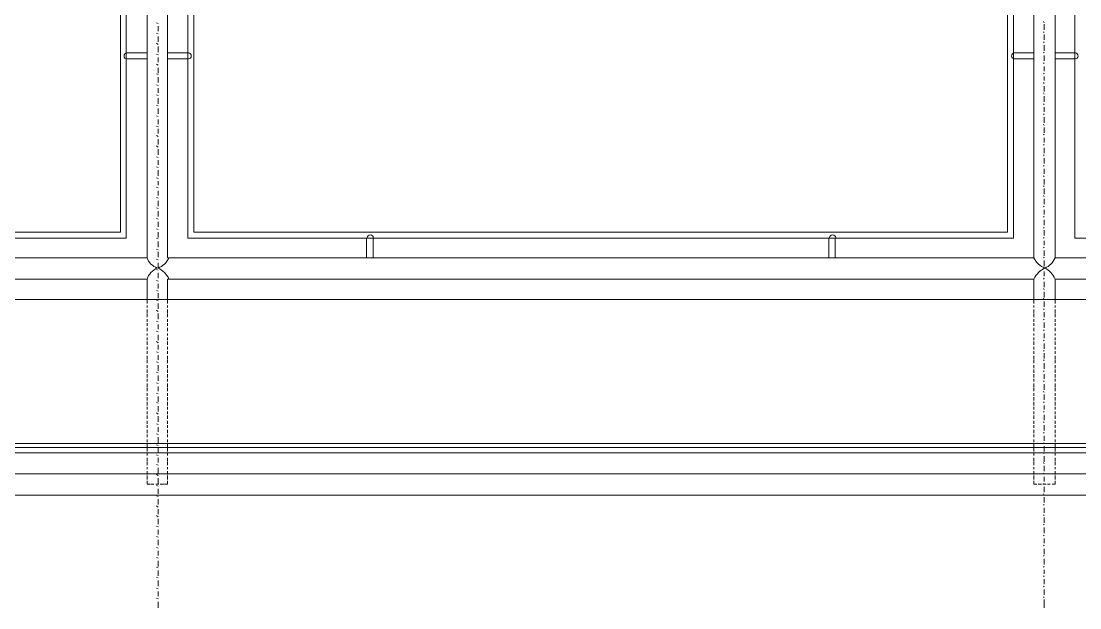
# Model space of a CAD drawing. Header units: millimetres. Extents: x 2928 to 3112, y 1220 to 1280.
# Drawn here: x 3075.62 to 3078.199, y 1248.077 to 1249.505 of the extents above; entities that cross this region are included whole.
import ezdxf

# ---------------------------------------------------------------- set-up
doc = ezdxf.new("R2010")
doc.units = ezdxf.units.MM

msp = doc.modelspace()

# ---------------------------------------------------------------- linework, layer by layer
at = {"color": 7, "linetype": 'Continuous', "lineweight": 5, "true_color": 0x000007}
for points in [[(3075.92698, 1248.92871), (3075.92698, 1250.87711), (3075.92698, 1250.87711)], [(3075.9766, 1248.92871), (3075.9766, 1250.87711), (3075.9766, 1250.87711)], [(3078.08709, 1248.92871), (3078.08709, 1250.87711), (3078.08709, 1250.87711)], [(3078.13836, 1248.92871), (3078.13836, 1250.87711), (3078.13836, 1250.87711)], [(3075.87571, 1249.42821), (3075.92698, 1249.42821), (3075.92698, 1249.41333)], [(3076.02622, 1249.42821), (3075.9766, 1249.42821), (3075.9766, 1249.41333)], [(3078.03747, 1249.42821), (3078.08709, 1249.42821), (3078.08709, 1249.41333)], [(3078.18633, 1249.42821), (3078.13836, 1249.42821), (3078.13836, 1249.41333)], [(3075.92698, 1249.41333), (3075.87571, 1249.41333), (3075.87571, 1249.41333)], [(3075.9766, 1249.41333), (3076.02622, 1249.41333), (3076.02622, 1249.41333)], [(3078.08709, 1249.41333), (3078.03747, 1249.41333), (3078.03747, 1249.41333)], [(3078.13836, 1249.41333), (3078.18633, 1249.41333), (3078.18633, 1249.41333)], [(3076.46122, 1248.92871), (3076.46122, 1248.97667), (3076.46122, 1248.97667)], [(3076.47776, 1248.97667), (3076.47776, 1248.92871), (3076.46122, 1248.92871)], [(3077.58758, 1248.97667), (3077.58758, 1248.92871), (3077.60247, 1248.92871)], [(3077.60247, 1248.92871), (3077.60247, 1248.97667), (3077.60247, 1248.97667)], [(3073.82476, 1248.92871), (3075.92698, 1248.92871), (3075.92698, 1248.92871)], [(3078.08709, 1248.92871), (3075.9766, 1248.92871), (3075.9766, 1248.92871)], [(3078.13836, 1248.92871), (3080.44568, 1248.92871), (3080.44568, 1248.92871)], [(3073.82476, 1248.87743), (3075.92698, 1248.87743), (3075.92698, 1248.87743)], [(3075.92698, 1248.82782), (3075.92698, 1248.87743), (3075.92698, 1248.87743)], [(3075.9766, 1248.82782), (3075.9766, 1248.87743), (3075.9766, 1248.87743)], [(3078.08709, 1248.82782), (3078.08709, 1248.87743), (3075.9766, 1248.87743)], [(3078.08709, 1248.82782), (3078.08709, 1248.87743), (3078.08709, 1248.87743)], [(3078.08709, 1248.82782), (3078.08709, 1248.87743), (3078.08709, 1248.87743)], [(3078.13836, 1248.82782), (3078.13836, 1248.87743), (3078.13836, 1248.87743)], [(3078.13836, 1248.82782), (3078.13836, 1248.87743), (3078.13836, 1248.87743)], [(3078.13836, 1248.87743), (3080.44568, 1248.87743), (3080.44568, 1248.87743)]]:
    msp.add_lwpolyline(points, dxfattribs=at)
for points in [[(3075.87571, 1250.82914), (3073.87603, 1250.82914), (3073.87603, 1248.97667), (3075.87571, 1248.97667)], [(3073.89092, 1248.99156), (3075.86247, 1248.99156), (3075.86247, 1250.8126), (3073.89092, 1250.8126)], [(3076.02622, 1250.82914), (3078.03747, 1250.82914), (3078.03747, 1248.97667), (3076.02622, 1248.97667)], [(3078.02258, 1248.99156), (3076.04111, 1248.99156), (3076.04111, 1250.8126), (3078.02258, 1250.8126)], [(3080.3944, 1250.82914), (3078.18633, 1250.82914), (3078.18633, 1248.97667), (3080.3944, 1248.97667)]]:
    msp.add_lwpolyline(points, close=True, dxfattribs=at)
at = {"color": 252, "linetype": 'Continuous', "lineweight": 13, "true_color": 0x989898}
for points in [[(3075.95344, 1249.49933), (3075.95014, 1249.50099), (3075.95014, 1249.50099)], [(3078.1119, 1249.50099), (3078.11024, 1249.5043), (3078.11024, 1249.5043)], [(3078.1119, 1249.50099), (3078.11024, 1249.5043), (3078.11024, 1249.5043)], [(3078.1119, 1249.48445), (3078.1119, 1249.49768), (3078.1119, 1249.49768)], [(3078.1119, 1249.48445), (3078.1119, 1249.49768), (3078.1119, 1249.49768)], [(3075.95344, 1249.47452), (3075.95014, 1249.47618), (3075.95014, 1249.47618)], [(3075.95344, 1249.48114), (3075.95344, 1249.49272), (3075.95344, 1249.49272)], [(3078.1119, 1249.47783), (3078.11024, 1249.47949), (3078.11024, 1249.47949)], [(3078.1119, 1249.47783), (3078.11024, 1249.47949), (3078.11024, 1249.47949)], [(3078.1119, 1249.45964), (3078.1119, 1249.47287), (3078.1119, 1249.47287)], [(3078.1119, 1249.45964), (3078.1119, 1249.47287), (3078.1119, 1249.47287)], [(3075.95344, 1249.44806), (3075.95014, 1249.45137), (3075.95014, 1249.45137)], [(3075.95344, 1249.45468), (3075.95344, 1249.46791), (3075.95344, 1249.46791)], [(3078.1119, 1249.45302), (3078.11024, 1249.45468), (3078.11024, 1249.45468)], [(3078.1119, 1249.45302), (3078.11024, 1249.45468), (3078.11024, 1249.45468)], [(3078.1119, 1249.43317), (3078.1119, 1249.44641), (3078.1119, 1249.44641)], [(3078.1119, 1249.43317), (3078.1119, 1249.44641), (3078.1119, 1249.44641)], [(3075.95344, 1249.42325), (3075.95014, 1249.4249), (3075.95014, 1249.4249)], [(3075.95344, 1249.42987), (3075.95344, 1249.4431), (3075.95344, 1249.4431)], [(3078.1119, 1249.42821), (3078.11024, 1249.42987), (3078.11024, 1249.42987)], [(3078.1119, 1249.42821), (3078.11024, 1249.42987), (3078.11024, 1249.42987)], [(3078.1119, 1249.40837), (3078.1119, 1249.4216), (3078.1119, 1249.4216)], [(3078.1119, 1249.40837), (3078.1119, 1249.4216), (3078.1119, 1249.4216)], [(3075.95344, 1249.39844), (3075.95014, 1249.4001), (3075.95014, 1249.4001)], [(3075.95344, 1249.40506), (3075.95344, 1249.41664), (3075.95344, 1249.41664)], [(3078.1119, 1249.40175), (3078.11024, 1249.4034), (3078.11024, 1249.4034)], [(3078.1119, 1249.40175), (3078.11024, 1249.4034), (3078.11024, 1249.4034)], [(3078.1119, 1249.38356), (3078.1119, 1249.39513), (3078.1119, 1249.39513)], [(3078.1119, 1249.38356), (3078.1119, 1249.39513), (3078.1119, 1249.39513)], [(3075.95344, 1249.37529), (3075.95014, 1249.37694), (3075.95014, 1249.37694)], [(3075.95344, 1249.37859), (3075.95344, 1249.39183), (3075.95344, 1249.39183)], [(3075.95344, 1249.35544), (3075.95344, 1249.36867), (3075.95344, 1249.36867)], [(3078.1119, 1249.37694), (3078.11024, 1249.37859), (3078.11024, 1249.37859)], [(3078.1119, 1249.37694), (3078.11024, 1249.37859), (3078.11024, 1249.37859)], [(3078.1119, 1249.3604), (3078.1119, 1249.37032), (3078.1119, 1249.37032)], [(3078.1119, 1249.3604), (3078.1119, 1249.37032), (3078.1119, 1249.37032)], [(3075.95344, 1249.34882), (3075.95014, 1249.35048), (3075.95014, 1249.35048)], [(3075.95344, 1249.33063), (3075.95344, 1249.34221), (3075.95344, 1249.34221)], [(3078.1119, 1249.35378), (3078.11024, 1249.35544), (3078.11024, 1249.35544)], [(3078.1119, 1249.35378), (3078.11024, 1249.35544), (3078.11024, 1249.35544)], [(3078.1119, 1249.33394), (3078.1119, 1249.34717), (3078.1119, 1249.34717)], [(3078.1119, 1249.33394), (3078.1119, 1249.34717), (3078.1119, 1249.34717)], [(3075.95344, 1249.32401), (3075.95014, 1249.32567), (3075.95014, 1249.32567)], [(3075.95344, 1249.30416), (3075.95344, 1249.3174), (3075.95344, 1249.3174)], [(3078.1119, 1249.32732), (3078.11024, 1249.33063), (3078.11024, 1249.33063)], [(3078.1119, 1249.32732), (3078.11024, 1249.33063), (3078.11024, 1249.33063)], [(3078.1119, 1249.30913), (3078.1119, 1249.32236), (3078.1119, 1249.32236)], [(3078.1119, 1249.30913), (3078.1119, 1249.32236), (3078.1119, 1249.32236)], [(3075.95344, 1249.2992), (3075.95014, 1249.30086), (3075.95014, 1249.30086)], [(3075.95344, 1249.27935), (3075.95344, 1249.29259), (3075.95344, 1249.29259)], [(3078.1119, 1249.30251), (3078.11024, 1249.30416), (3078.11024, 1249.30416)], [(3078.1119, 1249.30251), (3078.11024, 1249.30416), (3078.11024, 1249.30416)], [(3078.1119, 1249.28432), (3078.1119, 1249.29589), (3078.1119, 1249.29589)], [(3078.1119, 1249.28432), (3078.1119, 1249.29589), (3078.1119, 1249.29589)], [(3075.95344, 1249.27274), (3075.95014, 1249.27439), (3075.95014, 1249.27439)], [(3075.95344, 1249.25454), (3075.95344, 1249.26612), (3075.95344, 1249.26612)], [(3078.1119, 1249.2777), (3078.11024, 1249.27935), (3078.11024, 1249.27935)], [(3078.1119, 1249.2777), (3078.11024, 1249.27935), (3078.11024, 1249.27935)], [(3078.1119, 1249.25785), (3078.1119, 1249.27108), (3078.1119, 1249.27108)], [(3078.1119, 1249.25785), (3078.1119, 1249.27108), (3078.1119, 1249.27108)], [(3075.95344, 1249.24793), (3075.95014, 1249.24958), (3075.95014, 1249.24958)], [(3075.95344, 1249.23139), (3075.95344, 1249.24297), (3075.95344, 1249.24297)], [(3078.1119, 1249.25124), (3078.11024, 1249.25454), (3078.11024, 1249.25454)], [(3078.1119, 1249.25124), (3078.11024, 1249.25454), (3078.11024, 1249.25454)], [(3078.1119, 1249.23304), (3078.1119, 1249.24627), (3078.1119, 1249.24627)], [(3078.1119, 1249.23304), (3078.1119, 1249.24627), (3078.1119, 1249.24627)], [(3075.95344, 1249.22477), (3075.95014, 1249.22643), (3075.95014, 1249.22643)], [(3075.95344, 1249.20492), (3075.95344, 1249.21816), (3075.95344, 1249.21816)], [(3078.1119, 1249.22808), (3078.11024, 1249.22973), (3078.11024, 1249.22973)], [(3078.1119, 1249.22808), (3078.11024, 1249.22973), (3078.11024, 1249.22973)], [(3078.1119, 1249.20989), (3078.1119, 1249.22146), (3078.1119, 1249.22146)], [(3078.1119, 1249.20989), (3078.1119, 1249.22146), (3078.1119, 1249.22146)], [(3075.95344, 1249.19831), (3075.95014, 1249.20162), (3075.95014, 1249.20162)], [(3075.95344, 1249.18011), (3075.95344, 1249.19335), (3075.95344, 1249.19335)], [(3078.1119, 1249.20327), (3078.11024, 1249.20492), (3078.11024, 1249.20492)], [(3078.1119, 1249.20327), (3078.11024, 1249.20492), (3078.11024, 1249.20492)], [(3078.1119, 1249.18342), (3078.1119, 1249.19665), (3078.1119, 1249.19665)], [(3078.1119, 1249.18342), (3078.1119, 1249.19665), (3078.1119, 1249.19665)], [(3075.95344, 1249.1735), (3075.95014, 1249.17515), (3075.95014, 1249.17515)], [(3075.95344, 1249.1553), (3075.95344, 1249.16688), (3075.95344, 1249.16688)], [(3078.1119, 1249.17846), (3078.11024, 1249.18011), (3078.11024, 1249.18011)], [(3078.1119, 1249.17846), (3078.11024, 1249.18011), (3078.11024, 1249.18011)], [(3078.1119, 1249.15861), (3078.1119, 1249.17184), (3078.1119, 1249.17184)], [(3078.1119, 1249.15861), (3078.1119, 1249.17184), (3078.1119, 1249.17184)], [(3075.95344, 1249.14869), (3075.95014, 1249.15034), (3075.95014, 1249.15034)], [(3075.95344, 1249.12884), (3075.95344, 1249.14207), (3075.95344, 1249.14207)], [(3078.1119, 1249.152), (3078.11024, 1249.15365), (3078.11024, 1249.15365)], [(3078.1119, 1249.152), (3078.11024, 1249.15365), (3078.11024, 1249.15365)], [(3078.1119, 1249.1338), (3078.1119, 1249.14538), (3078.1119, 1249.14538)], [(3078.1119, 1249.1338), (3078.1119, 1249.14538), (3078.1119, 1249.14538)], [(3075.95344, 1249.12223), (3075.95014, 1249.12388), (3075.95014, 1249.12388)], [(3075.95344, 1249.10569), (3075.95344, 1249.11561), (3075.95344, 1249.11561)], [(3078.1119, 1249.12719), (3078.11024, 1249.12884), (3078.11024, 1249.12884)], [(3078.1119, 1249.12719), (3078.11024, 1249.12884), (3078.11024, 1249.12884)], [(3078.1119, 1249.10734), (3078.1119, 1249.12057), (3078.1119, 1249.12057)], [(3078.1119, 1249.10734), (3078.1119, 1249.12057), (3078.1119, 1249.12057)], [(3075.95344, 1249.09907), (3075.95014, 1249.10072), (3075.95014, 1249.10072)], [(3075.95344, 1249.08088), (3075.95344, 1249.09245), (3075.95344, 1249.09245)], [(3078.1119, 1249.10238), (3078.11024, 1249.10403), (3078.11024, 1249.10403)], [(3078.1119, 1249.10238), (3078.11024, 1249.10403), (3078.11024, 1249.10403)], [(3078.1119, 1249.08418), (3078.1119, 1249.09742), (3078.1119, 1249.09742)], [(3078.1119, 1249.08418), (3078.1119, 1249.09742), (3078.1119, 1249.09742)], [(3075.95344, 1249.07426), (3075.95014, 1249.07591), (3075.95014, 1249.07591)], [(3075.95344, 1249.05441), (3075.95344, 1249.06764), (3075.95344, 1249.06764)], [(3078.1119, 1249.07757), (3078.11024, 1249.08088), (3078.11024, 1249.08088)], [(3078.1119, 1249.07757), (3078.11024, 1249.08088), (3078.11024, 1249.08088)], [(3078.1119, 1249.05937), (3078.1119, 1249.07261), (3078.1119, 1249.07261)], [(3078.1119, 1249.05937), (3078.1119, 1249.07261), (3078.1119, 1249.07261)], [(3075.95344, 1249.04945), (3075.95014, 1249.0511), (3075.95014, 1249.0511)], [(3075.95344, 1249.0296), (3075.95344, 1249.04283), (3075.95344, 1249.04283)], [(3078.1119, 1249.05276), (3078.11024, 1249.05441), (3078.11024, 1249.05441)], [(3078.1119, 1249.05276), (3078.11024, 1249.05441), (3078.11024, 1249.05441)], [(3078.1119, 1249.03456), (3078.1119, 1249.04614), (3078.1119, 1249.04614)], [(3078.1119, 1249.03456), (3078.1119, 1249.04614), (3078.1119, 1249.04614)], [(3075.95344, 1249.02299), (3075.95014, 1249.02464), (3075.95014, 1249.02464)], [(3075.95344, 1249.00479), (3075.95344, 1249.01637), (3075.95344, 1249.01637)], [(3078.1119, 1249.02795), (3078.11024, 1249.0296), (3078.11024, 1249.0296)], [(3078.1119, 1249.02795), (3078.11024, 1249.0296), (3078.11024, 1249.0296)], [(3078.1119, 1249.0081), (3078.1119, 1249.02133), (3078.1119, 1249.02133)], [(3078.1119, 1249.0081), (3078.1119, 1249.02133), (3078.1119, 1249.02133)], [(3075.95344, 1248.99818), (3075.95014, 1248.99983), (3075.95014, 1248.99983)], [(3075.95344, 1248.97833), (3075.95344, 1248.99156), (3075.95344, 1248.99156)], [(3078.1119, 1249.00148), (3078.11024, 1249.00314), (3078.11024, 1249.00314)], [(3078.1119, 1249.00148), (3078.11024, 1249.00314), (3078.11024, 1249.00314)], [(3078.1119, 1248.98329), (3078.1119, 1248.99652), (3078.1119, 1248.99652)], [(3078.1119, 1248.98329), (3078.1119, 1248.99652), (3078.1119, 1248.99652)], [(3075.95344, 1248.97502), (3075.95014, 1248.97667), (3075.95014, 1248.97667)], [(3075.95344, 1248.95517), (3075.95344, 1248.9684), (3075.95344, 1248.9684)], [(3078.1119, 1248.97667), (3078.11024, 1248.97833), (3078.11024, 1248.97833)], [(3078.1119, 1248.97667), (3078.11024, 1248.97833), (3078.11024, 1248.97833)], [(3078.1119, 1248.95352), (3078.11024, 1248.95517), (3078.11024, 1248.95517)], [(3078.1119, 1248.95352), (3078.11024, 1248.95517), (3078.11024, 1248.95517)], [(3078.1119, 1248.96013), (3078.1119, 1248.97006), (3078.1119, 1248.97006)], [(3078.1119, 1248.96013), (3078.1119, 1248.97006), (3078.1119, 1248.97006)], [(3075.95344, 1248.94856), (3075.95014, 1248.95021), (3075.95014, 1248.95021)], [(3075.95344, 1248.93036), (3075.95344, 1248.94359), (3075.95344, 1248.94359)], [(3078.1119, 1248.92871), (3078.11024, 1248.93036), (3078.11024, 1248.93036)], [(3078.1119, 1248.92871), (3078.11024, 1248.93036), (3078.11024, 1248.93036)], [(3078.1119, 1248.93367), (3078.1119, 1248.9469), (3078.1119, 1248.9469)], [(3078.1119, 1248.93367), (3078.1119, 1248.9469), (3078.1119, 1248.9469)], [(3075.95344, 1248.92375), (3075.95014, 1248.9254), (3075.95014, 1248.9254)], [(3075.95344, 1248.9039), (3075.95344, 1248.91713), (3075.95344, 1248.91713)], [(3078.1119, 1248.90224), (3078.11024, 1248.9039), (3078.11024, 1248.9039)], [(3078.1119, 1248.90224), (3078.11024, 1248.9039), (3078.11024, 1248.9039)], [(3078.1119, 1248.90886), (3078.1119, 1248.92209), (3078.1119, 1248.92209)], [(3078.1119, 1248.90886), (3078.1119, 1248.92209), (3078.1119, 1248.92209)], [(3075.95344, 1248.89894), (3075.95014, 1248.90059), (3075.95014, 1248.90059)], [(3075.95344, 1248.87909), (3075.95344, 1248.89232), (3075.95344, 1248.89232)], [(3078.1119, 1248.87743), (3078.11024, 1248.87909), (3078.11024, 1248.87909)], [(3078.1119, 1248.87743), (3078.11024, 1248.87909), (3078.11024, 1248.87909)], [(3078.1119, 1248.88405), (3078.1119, 1248.89563), (3078.1119, 1248.89563)], [(3078.1119, 1248.88405), (3078.1119, 1248.89563), (3078.1119, 1248.89563)], [(3075.95344, 1248.87247), (3075.95014, 1248.87413), (3075.95014, 1248.87413)], [(3075.95344, 1248.85428), (3075.95344, 1248.86586), (3075.95344, 1248.86586)], [(3078.1119, 1248.85097), (3078.11024, 1248.85428), (3078.11024, 1248.85428)], [(3078.1119, 1248.85097), (3078.11024, 1248.85428), (3078.11024, 1248.85428)], [(3078.1119, 1248.85759), (3078.1119, 1248.87082), (3078.1119, 1248.87082)], [(3078.1119, 1248.85759), (3078.1119, 1248.87082), (3078.1119, 1248.87082)], [(3075.92698, 1248.81789), (3075.92698, 1248.82782), (3075.92698, 1248.82782)], [(3075.95344, 1248.84766), (3075.95014, 1248.84932), (3075.95014, 1248.84932)], [(3075.95344, 1248.83112), (3075.95344, 1248.8427), (3075.95344, 1248.8427)], [(3075.9766, 1248.82782), (3075.9766, 1248.81789), (3075.9766, 1248.81789)], [(3078.08709, 1248.81789), (3078.08709, 1248.82782), (3078.08709, 1248.82782)], [(3078.08709, 1248.81789), (3078.08709, 1248.82782), (3078.08709, 1248.82782)], [(3078.1119, 1248.82782), (3078.11024, 1248.83112), (3078.11024, 1248.83112)], [(3078.1119, 1248.82782), (3078.11024, 1248.83112), (3078.11024, 1248.83112)], [(3078.1119, 1248.83278), (3078.1119, 1248.84601), (3078.1119, 1248.84601)], [(3078.1119, 1248.83278), (3078.1119, 1248.84601), (3078.1119, 1248.84601)], [(3078.13836, 1248.82782), (3078.13836, 1248.81789), (3078.13836, 1248.81789)], [(3078.13836, 1248.82782), (3078.13836, 1248.81789), (3078.13836, 1248.81789)], [(3075.92698, 1248.80797), (3075.92698, 1248.81293), (3075.92698, 1248.81293)], [(3075.92698, 1248.79474), (3075.92698, 1248.80301), (3075.92698, 1248.80301)], [(3075.95344, 1248.82451), (3075.95014, 1248.82616), (3075.95014, 1248.82616)], [(3075.95344, 1248.79804), (3075.95014, 1248.80135), (3075.95014, 1248.80135)], [(3075.95344, 1248.80466), (3075.95344, 1248.81789), (3075.95344, 1248.81789)], [(3075.9766, 1248.81293), (3075.9766, 1248.80797), (3075.9766, 1248.80797)], [(3075.9766, 1248.80301), (3075.9766, 1248.79474), (3075.9766, 1248.79474)], [(3078.08709, 1248.80797), (3078.08709, 1248.81293), (3078.08709, 1248.81293)], [(3078.08709, 1248.80797), (3078.08709, 1248.81293), (3078.08709, 1248.81293)], [(3078.08709, 1248.79474), (3078.08709, 1248.80301), (3078.08709, 1248.80301)], [(3078.08709, 1248.79474), (3078.08709, 1248.80301), (3078.08709, 1248.80301)], [(3078.1119, 1248.80301), (3078.11024, 1248.80466), (3078.11024, 1248.80466)], [(3078.1119, 1248.80301), (3078.11024, 1248.80466), (3078.11024, 1248.80466)], [(3078.1119, 1248.80962), (3078.1119, 1248.82285), (3078.1119, 1248.82285)], [(3078.1119, 1248.80962), (3078.1119, 1248.82285), (3078.1119, 1248.82285)], [(3078.13836, 1248.81293), (3078.13836, 1248.80797), (3078.13836, 1248.80797)], [(3078.13836, 1248.81293), (3078.13836, 1248.80797), (3078.13836, 1248.80797)], [(3078.13836, 1248.80301), (3078.13836, 1248.79474), (3078.13836, 1248.79474)], [(3078.13836, 1248.80301), (3078.13836, 1248.79474), (3078.13836, 1248.79474)], [(3075.92698, 1248.78481), (3075.92698, 1248.79308), (3075.92698, 1248.79308)], [(3075.92698, 1248.77323), (3075.92698, 1248.77985), (3075.92698, 1248.77985)], [(3075.95344, 1248.77323), (3075.95014, 1248.77489), (3075.95014, 1248.77489)], [(3075.95344, 1248.77985), (3075.95344, 1248.79308), (3075.95344, 1248.79308)], [(3075.9766, 1248.79308), (3075.9766, 1248.78481), (3075.9766, 1248.78481)], [(3075.9766, 1248.77985), (3075.9766, 1248.77323), (3075.9766, 1248.77323)], [(3078.08709, 1248.78481), (3078.08709, 1248.79308), (3078.08709, 1248.79308)], [(3078.08709, 1248.78481), (3078.08709, 1248.79308), (3078.08709, 1248.79308)], [(3078.08709, 1248.77323), (3078.08709, 1248.77985), (3078.08709, 1248.77985)], [(3078.08709, 1248.77323), (3078.08709, 1248.77985), (3078.08709, 1248.77985)], [(3078.1119, 1248.7782), (3078.11024, 1248.77985), (3078.11024, 1248.77985)], [(3078.1119, 1248.7782), (3078.11024, 1248.77985), (3078.11024, 1248.77985)], [(3078.1119, 1248.78481), (3078.1119, 1248.79639), (3078.1119, 1248.79639)], [(3078.1119, 1248.78481), (3078.1119, 1248.79639), (3078.1119, 1248.79639)], [(3078.13836, 1248.79308), (3078.13836, 1248.78481), (3078.13836, 1248.78481)], [(3078.13836, 1248.79308), (3078.13836, 1248.78481), (3078.13836, 1248.78481)], [(3078.13836, 1248.77985), (3078.13836, 1248.77323), (3078.13836, 1248.77323)], [(3078.13836, 1248.77985), (3078.13836, 1248.77323), (3078.13836, 1248.77323)], [(3075.92698, 1248.76331), (3075.92698, 1248.76993), (3075.92698, 1248.76993)], [(3075.92698, 1248.75008), (3075.92698, 1248.75835), (3075.92698, 1248.75835)], [(3075.95344, 1248.74842), (3075.95014, 1248.75008), (3075.95014, 1248.75008)], [(3075.95344, 1248.75504), (3075.95344, 1248.76662), (3075.95344, 1248.76662)], [(3075.9766, 1248.76993), (3075.9766, 1248.76331), (3075.9766, 1248.76331)], [(3075.9766, 1248.75835), (3075.9766, 1248.75008), (3075.9766, 1248.75008)], [(3078.08709, 1248.76331), (3078.08709, 1248.76993), (3078.08709, 1248.76993)], [(3078.08709, 1248.76331), (3078.08709, 1248.76993), (3078.08709, 1248.76993)], [(3078.08709, 1248.75008), (3078.08709, 1248.75835), (3078.08709, 1248.75835)], [(3078.08709, 1248.75008), (3078.08709, 1248.75835), (3078.08709, 1248.75835)], [(3078.1119, 1248.75173), (3078.11024, 1248.75339), (3078.11024, 1248.75339)], [(3078.1119, 1248.75173), (3078.11024, 1248.75339), (3078.11024, 1248.75339)], [(3078.1119, 1248.75835), (3078.1119, 1248.77158), (3078.1119, 1248.77158)], [(3078.1119, 1248.75835), (3078.1119, 1248.77158), (3078.1119, 1248.77158)], [(3078.13836, 1248.76993), (3078.13836, 1248.76331), (3078.13836, 1248.76331)], [(3078.13836, 1248.76993), (3078.13836, 1248.76331), (3078.13836, 1248.76331)], [(3078.13836, 1248.75835), (3078.13836, 1248.75008), (3078.13836, 1248.75008)], [(3078.13836, 1248.75835), (3078.13836, 1248.75008), (3078.13836, 1248.75008)], [(3075.92698, 1248.74015), (3075.92698, 1248.74512), (3075.92698, 1248.74512)], [(3075.92698, 1248.72858), (3075.92698, 1248.73519), (3075.92698, 1248.73519)], [(3075.92698, 1248.717), (3075.92698, 1248.72527), (3075.92698, 1248.72527)], [(3075.95344, 1248.72196), (3075.95014, 1248.72527), (3075.95014, 1248.72527)], [(3075.95344, 1248.72858), (3075.95344, 1248.74181), (3075.95344, 1248.74181)], [(3075.9766, 1248.74512), (3075.9766, 1248.74015), (3075.9766, 1248.74015)], [(3075.9766, 1248.73519), (3075.9766, 1248.72858), (3075.9766, 1248.72858)], [(3075.9766, 1248.72527), (3075.9766, 1248.717), (3075.9766, 1248.717)], [(3078.08709, 1248.74015), (3078.08709, 1248.74512), (3078.08709, 1248.74512)], [(3078.08709, 1248.74015), (3078.08709, 1248.74512), (3078.08709, 1248.74512)], [(3078.08709, 1248.72858), (3078.08709, 1248.73519), (3078.08709, 1248.73519)], [(3078.08709, 1248.72858), (3078.08709, 1248.73519), (3078.08709, 1248.73519)], [(3078.08709, 1248.717), (3078.08709, 1248.72527), (3078.08709, 1248.72527)], [(3078.08709, 1248.717), (3078.08709, 1248.72527), (3078.08709, 1248.72527)], [(3078.1119, 1248.72692), (3078.11024, 1248.72858), (3078.11024, 1248.72858)], [(3078.1119, 1248.72692), (3078.11024, 1248.72858), (3078.11024, 1248.72858)], [(3078.1119, 1248.73354), (3078.1119, 1248.74512), (3078.1119, 1248.74512)], [(3078.1119, 1248.73354), (3078.1119, 1248.74512), (3078.1119, 1248.74512)], [(3078.13836, 1248.74512), (3078.13836, 1248.74015), (3078.13836, 1248.74015)], [(3078.13836, 1248.74512), (3078.13836, 1248.74015), (3078.13836, 1248.74015)], [(3078.13836, 1248.73519), (3078.13836, 1248.72858), (3078.13836, 1248.72858)], [(3078.13836, 1248.73519), (3078.13836, 1248.72858), (3078.13836, 1248.72858)], [(3078.13836, 1248.72527), (3078.13836, 1248.717), (3078.13836, 1248.717)], [(3078.13836, 1248.72527), (3078.13836, 1248.717), (3078.13836, 1248.717)], [(3075.92698, 1248.70542), (3075.92698, 1248.71204), (3075.92698, 1248.71204)], [(3075.92698, 1248.6955), (3075.92698, 1248.70211), (3075.92698, 1248.70211)], [(3075.95344, 1248.6988), (3075.95014, 1248.70046), (3075.95014, 1248.70046)], [(3075.95344, 1248.70542), (3075.95344, 1248.717), (3075.95344, 1248.717)], [(3075.9766, 1248.71204), (3075.9766, 1248.70542), (3075.9766, 1248.70542)], [(3075.9766, 1248.70211), (3075.9766, 1248.6955), (3075.9766, 1248.6955)], [(3078.08709, 1248.70542), (3078.08709, 1248.71204), (3078.08709, 1248.71204)], [(3078.08709, 1248.70542), (3078.08709, 1248.71204), (3078.08709, 1248.71204)], [(3078.08709, 1248.6955), (3078.08709, 1248.70211), (3078.08709, 1248.70211)], [(3078.08709, 1248.6955), (3078.08709, 1248.70211), (3078.08709, 1248.70211)], [(3078.1119, 1248.70211), (3078.11024, 1248.70377), (3078.11024, 1248.70377)], [(3078.1119, 1248.70211), (3078.11024, 1248.70377), (3078.11024, 1248.70377)], [(3078.1119, 1248.70707), (3078.1119, 1248.72031), (3078.1119, 1248.72031)], [(3078.1119, 1248.70707), (3078.1119, 1248.72031), (3078.1119, 1248.72031)], [(3078.13836, 1248.71204), (3078.13836, 1248.70542), (3078.13836, 1248.70542)], [(3078.13836, 1248.71204), (3078.13836, 1248.70542), (3078.13836, 1248.70542)], [(3078.13836, 1248.70211), (3078.13836, 1248.6955), (3078.13836, 1248.6955)], [(3078.13836, 1248.70211), (3078.13836, 1248.6955), (3078.13836, 1248.6955)], [(3075.92698, 1248.68226), (3075.92698, 1248.69053), (3075.92698, 1248.69053)], [(3075.92698, 1248.67234), (3075.92698, 1248.68061), (3075.92698, 1248.68061)], [(3075.95344, 1248.67399), (3075.95014, 1248.67565), (3075.95014, 1248.67565)], [(3075.95344, 1248.68061), (3075.95344, 1248.69219), (3075.95344, 1248.69219)], [(3075.9766, 1248.69053), (3075.9766, 1248.68226), (3075.9766, 1248.68226)], [(3075.9766, 1248.68061), (3075.9766, 1248.67234), (3075.9766, 1248.67234)], [(3078.08709, 1248.68226), (3078.08709, 1248.69053), (3078.08709, 1248.69053)], [(3078.08709, 1248.68226), (3078.08709, 1248.69053), (3078.08709, 1248.69053)], [(3078.08709, 1248.67234), (3078.08709, 1248.68061), (3078.08709, 1248.68061)], [(3078.08709, 1248.67234), (3078.08709, 1248.68061), (3078.08709, 1248.68061)], [(3078.1119, 1248.67896), (3078.11024, 1248.68061), (3078.11024, 1248.68061)], [(3078.1119, 1248.67896), (3078.11024, 1248.68061), (3078.11024, 1248.68061)], [(3078.1119, 1248.68392), (3078.1119, 1248.69715), (3078.1119, 1248.69715)], [(3078.1119, 1248.68392), (3078.1119, 1248.69715), (3078.1119, 1248.69715)], [(3078.1119, 1248.65911), (3078.1119, 1248.67234), (3078.1119, 1248.67234)], [(3078.1119, 1248.65911), (3078.1119, 1248.67234), (3078.1119, 1248.67234)], [(3078.13836, 1248.69053), (3078.13836, 1248.68226), (3078.13836, 1248.68226)], [(3078.13836, 1248.69053), (3078.13836, 1248.68226), (3078.13836, 1248.68226)], [(3078.13836, 1248.68061), (3078.13836, 1248.67234), (3078.13836, 1248.67234)], [(3078.13836, 1248.68061), (3078.13836, 1248.67234), (3078.13836, 1248.67234)], [(3075.92698, 1248.66076), (3075.92698, 1248.66738), (3075.92698, 1248.66738)], [(3075.92698, 1248.64918), (3075.92698, 1248.65745), (3075.92698, 1248.65745)], [(3075.92698, 1248.63761), (3075.92698, 1248.64588), (3075.92698, 1248.64588)], [(3075.95344, 1248.64918), (3075.95014, 1248.65084), (3075.95014, 1248.65084)], [(3075.95344, 1248.65415), (3075.95344, 1248.66738), (3075.95344, 1248.66738)], [(3075.9766, 1248.66738), (3075.9766, 1248.66076), (3075.9766, 1248.66076)], [(3075.9766, 1248.65745), (3075.9766, 1248.64918), (3075.9766, 1248.64918)], [(3075.9766, 1248.64588), (3075.9766, 1248.63761), (3075.9766, 1248.63761)], [(3078.08709, 1248.66076), (3078.08709, 1248.66738), (3078.08709, 1248.66738)], [(3078.08709, 1248.66076), (3078.08709, 1248.66738), (3078.08709, 1248.66738)], [(3078.08709, 1248.64918), (3078.08709, 1248.65745), (3078.08709, 1248.65745)], [(3078.08709, 1248.64918), (3078.08709, 1248.65745), (3078.08709, 1248.65745)], [(3078.08709, 1248.63761), (3078.08709, 1248.64588), (3078.08709, 1248.64588)], [(3078.08709, 1248.63761), (3078.08709, 1248.64588), (3078.08709, 1248.64588)], [(3078.1119, 1248.65249), (3078.11024, 1248.65415), (3078.11024, 1248.65415)], [(3078.1119, 1248.65249), (3078.11024, 1248.65415), (3078.11024, 1248.65415)], [(3078.1119, 1248.6343), (3078.1119, 1248.64588), (3078.1119, 1248.64588)], [(3078.1119, 1248.6343), (3078.1119, 1248.64588), (3078.1119, 1248.64588)], [(3078.13836, 1248.66738), (3078.13836, 1248.66076), (3078.13836, 1248.66076)], [(3078.13836, 1248.66738), (3078.13836, 1248.66076), (3078.13836, 1248.66076)], [(3078.13836, 1248.65745), (3078.13836, 1248.64918), (3078.13836, 1248.64918)], [(3078.13836, 1248.65745), (3078.13836, 1248.64918), (3078.13836, 1248.64918)], [(3078.13836, 1248.64588), (3078.13836, 1248.63761), (3078.13836, 1248.63761)], [(3078.13836, 1248.64588), (3078.13836, 1248.63761), (3078.13836, 1248.63761)], [(3075.92698, 1248.62768), (3075.92698, 1248.6343), (3075.92698, 1248.6343)], [(3075.92698, 1248.61445), (3075.92698, 1248.62272), (3075.92698, 1248.62272)], [(3075.95344, 1248.62272), (3075.95014, 1248.62437), (3075.95014, 1248.62437)], [(3075.95344, 1248.62934), (3075.95344, 1248.64257), (3075.95344, 1248.64257)], [(3075.9766, 1248.6343), (3075.9766, 1248.62768), (3075.9766, 1248.62768)], [(3075.9766, 1248.62272), (3075.9766, 1248.61445), (3075.9766, 1248.61445)], [(3078.08709, 1248.62768), (3078.08709, 1248.6343), (3078.08709, 1248.6343)], [(3078.08709, 1248.62768), (3078.08709, 1248.6343), (3078.08709, 1248.6343)], [(3078.08709, 1248.61445), (3078.08709, 1248.62272), (3078.08709, 1248.62272)], [(3078.08709, 1248.61445), (3078.08709, 1248.62272), (3078.08709, 1248.62272)], [(3078.1119, 1248.62768), (3078.11024, 1248.62934), (3078.11024, 1248.62934)], [(3078.1119, 1248.62768), (3078.11024, 1248.62934), (3078.11024, 1248.62934)], [(3078.1119, 1248.60783), (3078.1119, 1248.62107), (3078.1119, 1248.62107)], [(3078.1119, 1248.60783), (3078.1119, 1248.62107), (3078.1119, 1248.62107)], [(3078.13836, 1248.6343), (3078.13836, 1248.62768), (3078.13836, 1248.62768)], [(3078.13836, 1248.6343), (3078.13836, 1248.62768), (3078.13836, 1248.62768)], [(3078.13836, 1248.62272), (3078.13836, 1248.61445), (3078.13836, 1248.61445)], [(3078.13836, 1248.62272), (3078.13836, 1248.61445), (3078.13836, 1248.61445)], [(3075.92698, 1248.60453), (3075.92698, 1248.6128), (3075.92698, 1248.6128)], [(3075.92698, 1248.59295), (3075.92698, 1248.59956), (3075.92698, 1248.59956)], [(3075.95344, 1248.59791), (3075.95014, 1248.59956), (3075.95014, 1248.59956)], [(3075.95344, 1248.60453), (3075.95344, 1248.6161), (3075.95344, 1248.6161)], [(3075.9766, 1248.6128), (3075.9766, 1248.60453), (3075.9766, 1248.60453)], [(3075.9766, 1248.59956), (3075.9766, 1248.59295), (3075.9766, 1248.59295)], [(3078.08709, 1248.60453), (3078.08709, 1248.6128), (3078.08709, 1248.6128)], [(3078.08709, 1248.60453), (3078.08709, 1248.6128), (3078.08709, 1248.6128)], [(3078.08709, 1248.59295), (3078.08709, 1248.59956), (3078.08709, 1248.59956)], [(3078.08709, 1248.59295), (3078.08709, 1248.59956), (3078.08709, 1248.59956)], [(3078.1119, 1248.60122), (3078.11024, 1248.60453), (3078.11024, 1248.60453)], [(3078.1119, 1248.60122), (3078.11024, 1248.60453), (3078.11024, 1248.60453)], [(3078.1119, 1248.58302), (3078.1119, 1248.59626), (3078.1119, 1248.59626)], [(3078.1119, 1248.58302), (3078.1119, 1248.59626), (3078.1119, 1248.59626)], [(3078.13836, 1248.6128), (3078.13836, 1248.60453), (3078.13836, 1248.60453)], [(3078.13836, 1248.6128), (3078.13836, 1248.60453), (3078.13836, 1248.60453)], [(3078.13836, 1248.59956), (3078.13836, 1248.59295), (3078.13836, 1248.59295)], [(3078.13836, 1248.59956), (3078.13836, 1248.59295), (3078.13836, 1248.59295)], [(3075.92698, 1248.58137), (3075.92698, 1248.58964), (3075.92698, 1248.58964)], [(3075.92698, 1248.56979), (3075.92698, 1248.57806), (3075.92698, 1248.57806)], [(3075.95344, 1248.57475), (3075.95014, 1248.57641), (3075.95014, 1248.57641)], [(3075.95344, 1248.57806), (3075.95344, 1248.59129), (3075.95344, 1248.59129)], [(3075.9766, 1248.58964), (3075.9766, 1248.58137), (3075.9766, 1248.58137)], [(3075.9766, 1248.57806), (3075.9766, 1248.56979), (3075.9766, 1248.56979)], [(3078.08709, 1248.58137), (3078.08709, 1248.58964), (3078.08709, 1248.58964)], [(3078.08709, 1248.58137), (3078.08709, 1248.58964), (3078.08709, 1248.58964)], [(3078.08709, 1248.56979), (3078.08709, 1248.57806), (3078.08709, 1248.57806)], [(3078.08709, 1248.56979), (3078.08709, 1248.57806), (3078.08709, 1248.57806)], [(3078.1119, 1248.57641), (3078.11024, 1248.57806), (3078.11024, 1248.57806)], [(3078.1119, 1248.57641), (3078.11024, 1248.57806), (3078.11024, 1248.57806)], [(3078.1119, 1248.55987), (3078.1119, 1248.56979), (3078.1119, 1248.56979)], [(3078.1119, 1248.55987), (3078.1119, 1248.56979), (3078.1119, 1248.56979)], [(3078.13836, 1248.58964), (3078.13836, 1248.58137), (3078.13836, 1248.58137)], [(3078.13836, 1248.58964), (3078.13836, 1248.58137), (3078.13836, 1248.58137)], [(3078.13836, 1248.57806), (3078.13836, 1248.56979), (3078.13836, 1248.56979)], [(3078.13836, 1248.57806), (3078.13836, 1248.56979), (3078.13836, 1248.56979)], [(3075.92698, 1248.55987), (3075.92698, 1248.56649), (3075.92698, 1248.56649)], [(3075.92698, 1248.54829), (3075.92698, 1248.55491), (3075.92698, 1248.55491)], [(3075.92698, 1248.53671), (3075.92698, 1248.54498), (3075.92698, 1248.54498)], [(3075.95344, 1248.54829), (3075.95014, 1248.5516), (3075.95014, 1248.5516)], [(3075.95344, 1248.55491), (3075.95344, 1248.56814), (3075.95344, 1248.56814)], [(3075.95344, 1248.5301), (3075.95344, 1248.54333), (3075.95344, 1248.54333)], [(3075.9766, 1248.56649), (3075.9766, 1248.55987), (3075.9766, 1248.55987)], [(3075.9766, 1248.55491), (3075.9766, 1248.54829), (3075.9766, 1248.54829)], [(3075.9766, 1248.54498), (3075.9766, 1248.53671), (3075.9766, 1248.53671)], [(3078.08709, 1248.55987), (3078.08709, 1248.56649), (3078.08709, 1248.56649)], [(3078.08709, 1248.55987), (3078.08709, 1248.56649), (3078.08709, 1248.56649)], [(3078.08709, 1248.54829), (3078.08709, 1248.55491), (3078.08709, 1248.55491)], [(3078.08709, 1248.54829), (3078.08709, 1248.55491), (3078.08709, 1248.55491)], [(3078.08709, 1248.53671), (3078.08709, 1248.54498), (3078.08709, 1248.54498)], [(3078.08709, 1248.53671), (3078.08709, 1248.54498), (3078.08709, 1248.54498)], [(3078.1119, 1248.55325), (3078.11024, 1248.55491), (3078.11024, 1248.55491)], [(3078.1119, 1248.55325), (3078.11024, 1248.55491), (3078.11024, 1248.55491)], [(3078.1119, 1248.53341), (3078.1119, 1248.54664), (3078.1119, 1248.54664)], [(3078.1119, 1248.53341), (3078.1119, 1248.54664), (3078.1119, 1248.54664)], [(3078.13836, 1248.56649), (3078.13836, 1248.55987), (3078.13836, 1248.55987)], [(3078.13836, 1248.56649), (3078.13836, 1248.55987), (3078.13836, 1248.55987)], [(3078.13836, 1248.55491), (3078.13836, 1248.54829), (3078.13836, 1248.54829)], [(3078.13836, 1248.55491), (3078.13836, 1248.54829), (3078.13836, 1248.54829)], [(3078.13836, 1248.54498), (3078.13836, 1248.53671), (3078.13836, 1248.53671)], [(3078.13836, 1248.54498), (3078.13836, 1248.53671), (3078.13836, 1248.53671)], [(3075.92698, 1248.52514), (3075.92698, 1248.53175), (3075.92698, 1248.53175)], [(3075.92698, 1248.51521), (3075.92698, 1248.52183), (3075.92698, 1248.52183)], [(3075.95344, 1248.52348), (3075.95014, 1248.52514), (3075.95014, 1248.52514)], [(3075.95344, 1248.50529), (3075.95344, 1248.51687), (3075.95344, 1248.51687)], [(3075.9766, 1248.53175), (3075.9766, 1248.52514), (3075.9766, 1248.52514)], [(3075.9766, 1248.52183), (3075.9766, 1248.51521), (3075.9766, 1248.51521)], [(3078.08709, 1248.52514), (3078.08709, 1248.53175), (3078.08709, 1248.53175)], [(3078.08709, 1248.52514), (3078.08709, 1248.53175), (3078.08709, 1248.53175)], [(3078.08709, 1248.51521), (3078.08709, 1248.52183), (3078.08709, 1248.52183)], [(3078.08709, 1248.51521), (3078.08709, 1248.52183), (3078.08709, 1248.52183)], [(3078.1119, 1248.52844), (3078.11024, 1248.5301), (3078.11024, 1248.5301)], [(3078.1119, 1248.52844), (3078.11024, 1248.5301), (3078.11024, 1248.5301)], [(3078.1119, 1248.5086), (3078.1119, 1248.52183), (3078.1119, 1248.52183)], [(3078.1119, 1248.5086), (3078.1119, 1248.52183), (3078.1119, 1248.52183)], [(3078.13836, 1248.53175), (3078.13836, 1248.52514), (3078.13836, 1248.52514)], [(3078.13836, 1248.53175), (3078.13836, 1248.52514), (3078.13836, 1248.52514)], [(3078.13836, 1248.52183), (3078.13836, 1248.51521), (3078.13836, 1248.51521)], [(3078.13836, 1248.52183), (3078.13836, 1248.51521), (3078.13836, 1248.51521)], [(3075.92698, 1248.50198), (3075.92698, 1248.51025), (3075.92698, 1248.51025)], [(3075.92698, 1248.49206), (3075.92698, 1248.49867), (3075.92698, 1248.49867)], [(3075.95344, 1248.49867), (3075.95014, 1248.50033), (3075.95014, 1248.50033)], [(3075.95344, 1248.47882), (3075.95344, 1248.49206), (3075.95344, 1248.49206)], [(3075.9766, 1248.51025), (3075.9766, 1248.50198), (3075.9766, 1248.50198)], [(3075.9766, 1248.49867), (3075.9766, 1248.49206), (3075.9766, 1248.49206)], [(3078.08709, 1248.50198), (3078.08709, 1248.51025), (3078.08709, 1248.51025)], [(3078.08709, 1248.50198), (3078.08709, 1248.51025), (3078.08709, 1248.51025)], [(3078.08709, 1248.49206), (3078.08709, 1248.49867), (3078.08709, 1248.49867)], [(3078.08709, 1248.49206), (3078.08709, 1248.49867), (3078.08709, 1248.49867)], [(3078.1119, 1248.50198), (3078.11024, 1248.50363), (3078.11024, 1248.50363)], [(3078.1119, 1248.50198), (3078.11024, 1248.50363), (3078.11024, 1248.50363)], [(3078.1119, 1248.48379), (3078.1119, 1248.49536), (3078.1119, 1248.49536)], [(3078.1119, 1248.48379), (3078.1119, 1248.49536), (3078.1119, 1248.49536)], [(3078.13836, 1248.51025), (3078.13836, 1248.50198), (3078.13836, 1248.50198)], [(3078.13836, 1248.51025), (3078.13836, 1248.50198), (3078.13836, 1248.50198)], [(3078.13836, 1248.49867), (3078.13836, 1248.49206), (3078.13836, 1248.49206)], [(3078.13836, 1248.49867), (3078.13836, 1248.49206), (3078.13836, 1248.49206)], [(3061.22799, 1248.47717), (3082.08312, 1248.47717), (3082.08312, 1248.47717)], [(3075.92698, 1248.48048), (3075.92698, 1248.48709), (3075.92698, 1248.48709)], [(3075.92698, 1248.4689), (3075.92698, 1248.47717), (3075.92698, 1248.47717)], [(3075.92698, 1248.45732), (3075.92698, 1248.46725), (3075.92698, 1248.46725)], [(3075.95344, 1248.47221), (3075.95014, 1248.47386), (3075.95014, 1248.47386)], [(3075.95344, 1248.45401), (3075.95344, 1248.46725), (3075.95344, 1248.46725)], [(3075.9766, 1248.48709), (3075.9766, 1248.48048), (3075.9766, 1248.48048)], [(3075.9766, 1248.47717), (3075.9766, 1248.4689), (3075.9766, 1248.4689)], [(3075.9766, 1248.46725), (3075.9766, 1248.45732), (3075.9766, 1248.45732)], [(3078.08709, 1248.48048), (3078.08709, 1248.48709), (3078.08709, 1248.48709)], [(3078.08709, 1248.48048), (3078.08709, 1248.48709), (3078.08709, 1248.48709)], [(3078.08709, 1248.4689), (3078.08709, 1248.47717), (3078.08709, 1248.47717)], [(3078.08709, 1248.4689), (3078.08709, 1248.47717), (3078.08709, 1248.47717)], [(3078.08709, 1248.45732), (3078.08709, 1248.46725), (3078.08709, 1248.46725)], [(3078.08709, 1248.45732), (3078.08709, 1248.46725), (3078.08709, 1248.46725)], [(3078.1119, 1248.47717), (3078.11024, 1248.47882), (3078.11024, 1248.47882)], [(3078.1119, 1248.47717), (3078.11024, 1248.47882), (3078.11024, 1248.47882)], [(3078.1119, 1248.45732), (3078.1119, 1248.47055), (3078.1119, 1248.47055)], [(3078.1119, 1248.45732), (3078.1119, 1248.47055), (3078.1119, 1248.47055)], [(3078.13836, 1248.48709), (3078.13836, 1248.48048), (3078.13836, 1248.48048)], [(3078.13836, 1248.48709), (3078.13836, 1248.48048), (3078.13836, 1248.48048)], [(3078.13836, 1248.47717), (3078.13836, 1248.4689), (3078.13836, 1248.4689)], [(3078.13836, 1248.47717), (3078.13836, 1248.4689), (3078.13836, 1248.4689)], [(3078.13836, 1248.46725), (3078.13836, 1248.45732), (3078.13836, 1248.45732)], [(3078.13836, 1248.46725), (3078.13836, 1248.45732), (3078.13836, 1248.45732)], [(3061.22799, 1248.45401), (3082.08312, 1248.45401), (3082.08312, 1248.45401)], [(3075.92698, 1248.4474), (3075.92698, 1248.45401), (3075.92698, 1248.45401)], [(3075.92698, 1248.43417), (3075.92698, 1248.44244), (3075.92698, 1248.44244)], [(3075.95344, 1248.4474), (3075.95014, 1248.44905), (3075.95014, 1248.44905)], [(3075.95344, 1248.43086), (3075.95344, 1248.44244), (3075.95344, 1248.44244)], [(3075.9766, 1248.45401), (3075.9766, 1248.4474), (3075.9766, 1248.4474)], [(3075.9766, 1248.44244), (3075.9766, 1248.43417), (3075.9766, 1248.43417)], [(3078.08709, 1248.4474), (3078.08709, 1248.45401), (3078.08709, 1248.45401)], [(3078.08709, 1248.4474), (3078.08709, 1248.45401), (3078.08709, 1248.45401)], [(3078.08709, 1248.43417), (3078.08709, 1248.44244), (3078.08709, 1248.44244)], [(3078.08709, 1248.43417), (3078.08709, 1248.44244), (3078.08709, 1248.44244)], [(3078.1119, 1248.45236), (3078.11024, 1248.45401), (3078.11024, 1248.45401)], [(3078.1119, 1248.45236), (3078.11024, 1248.45401), (3078.11024, 1248.45401)], [(3078.1119, 1248.43251), (3078.1119, 1248.44574), (3078.1119, 1248.44574)], [(3078.1119, 1248.43251), (3078.1119, 1248.44574), (3078.1119, 1248.44574)], [(3078.13836, 1248.45401), (3078.13836, 1248.4474), (3078.13836, 1248.4474)], [(3078.13836, 1248.45401), (3078.13836, 1248.4474), (3078.13836, 1248.4474)], [(3078.13836, 1248.44244), (3078.13836, 1248.43417), (3078.13836, 1248.43417)], [(3078.13836, 1248.44244), (3078.13836, 1248.43417), (3078.13836, 1248.43417)], [(3075.92698, 1248.42424), (3075.92698, 1248.43251), (3075.92698, 1248.43251)], [(3075.92698, 1248.41432), (3075.92698, 1248.41928), (3075.92698, 1248.41928)], [(3075.95344, 1248.42424), (3075.95014, 1248.4259), (3075.95014, 1248.4259)], [(3075.95344, 1248.40439), (3075.95344, 1248.41763), (3075.95344, 1248.41763)], [(3075.9766, 1248.43251), (3075.9766, 1248.42424), (3075.9766, 1248.42424)], [(3075.9766, 1248.41928), (3075.9766, 1248.41432), (3075.9766, 1248.41432)], [(3078.08709, 1248.42424), (3078.08709, 1248.43251), (3078.08709, 1248.43251)], [(3078.08709, 1248.42424), (3078.08709, 1248.43251), (3078.08709, 1248.43251)], [(3078.08709, 1248.41432), (3078.08709, 1248.41928), (3078.08709, 1248.41928)], [(3078.08709, 1248.41432), (3078.08709, 1248.41928), (3078.08709, 1248.41928)], [(3078.1119, 1248.42755), (3078.11024, 1248.43086), (3078.11024, 1248.43086)], [(3078.1119, 1248.42755), (3078.11024, 1248.43086), (3078.11024, 1248.43086)], [(3078.1119, 1248.40936), (3078.1119, 1248.42259), (3078.1119, 1248.42259)], [(3078.1119, 1248.40936), (3078.1119, 1248.42259), (3078.1119, 1248.42259)], [(3078.13836, 1248.43251), (3078.13836, 1248.42424), (3078.13836, 1248.42424)], [(3078.13836, 1248.43251), (3078.13836, 1248.42424), (3078.13836, 1248.42424)], [(3078.13836, 1248.41928), (3078.13836, 1248.41432), (3078.13836, 1248.41432)], [(3078.13836, 1248.41928), (3078.13836, 1248.41432), (3078.13836, 1248.41432)], [(3082.08312, 1248.40274), (3061.22799, 1248.40274), (3061.22799, 1248.40274)], [(3075.92698, 1248.40109), (3075.92698, 1248.40936), (3075.92698, 1248.40936)], [(3075.92698, 1248.38951), (3075.92698, 1248.39943), (3075.92698, 1248.39943)], [(3075.95344, 1248.39943), (3075.95014, 1248.40109), (3075.95014, 1248.40109)], [(3075.95344, 1248.37958), (3075.95344, 1248.39282), (3075.95344, 1248.39282)], [(3075.9766, 1248.40936), (3075.9766, 1248.40109), (3075.9766, 1248.40109)], [(3075.9766, 1248.39943), (3075.9766, 1248.38951), (3075.9766, 1248.38951)], [(3078.08709, 1248.40109), (3078.08709, 1248.40936), (3078.08709, 1248.40936)], [(3078.08709, 1248.40109), (3078.08709, 1248.40936), (3078.08709, 1248.40936)], [(3078.08709, 1248.38951), (3078.08709, 1248.39943), (3078.08709, 1248.39943)], [(3078.08709, 1248.38951), (3078.08709, 1248.39943), (3078.08709, 1248.39943)], [(3078.1119, 1248.40274), (3078.11024, 1248.40439), (3078.11024, 1248.40439)], [(3078.1119, 1248.40274), (3078.11024, 1248.40439), (3078.11024, 1248.40439)], [(3078.1119, 1248.38455), (3078.1119, 1248.39612), (3078.1119, 1248.39612)], [(3078.1119, 1248.38455), (3078.1119, 1248.39612), (3078.1119, 1248.39612)], [(3078.13836, 1248.40936), (3078.13836, 1248.40109), (3078.13836, 1248.40109)], [(3078.13836, 1248.40936), (3078.13836, 1248.40109), (3078.13836, 1248.40109)], [(3078.13836, 1248.39943), (3078.13836, 1248.38951), (3078.13836, 1248.38951)], [(3078.13836, 1248.39943), (3078.13836, 1248.38951), (3078.13836, 1248.38951)], [(3075.9336, 1248.37793), (3075.92698, 1248.37793), (3075.92698, 1248.3862)], [(3075.94352, 1248.37793), (3075.93525, 1248.37793), (3075.93525, 1248.37793)], [(3075.9551, 1248.37793), (3075.94848, 1248.37793), (3075.94848, 1248.37793)], [(3075.95344, 1248.37297), (3075.95014, 1248.37462), (3075.95014, 1248.37462)], [(3075.95344, 1248.35477), (3075.95344, 1248.36635), (3075.95344, 1248.36635)], [(3075.96833, 1248.37793), (3075.95841, 1248.37793), (3075.95841, 1248.37793)], [(3075.9766, 1248.3862), (3075.9766, 1248.37793), (3075.96998, 1248.37793)], [(3078.0937, 1248.37793), (3078.08709, 1248.37793), (3078.08709, 1248.3862)], [(3078.0937, 1248.37793), (3078.08709, 1248.37793), (3078.08709, 1248.3862)], [(3078.10528, 1248.37793), (3078.09701, 1248.37793), (3078.09701, 1248.37793)], [(3078.10528, 1248.37793), (3078.09701, 1248.37793), (3078.09701, 1248.37793)], [(3078.11686, 1248.37793), (3078.10859, 1248.37793), (3078.10859, 1248.37793)], [(3078.11686, 1248.37793), (3078.10859, 1248.37793), (3078.10859, 1248.37793)], [(3078.1119, 1248.37793), (3078.11024, 1248.37958), (3078.11024, 1248.37958)], [(3078.1119, 1248.37793), (3078.11024, 1248.37958), (3078.11024, 1248.37958)], [(3078.1119, 1248.35808), (3078.1119, 1248.37131), (3078.1119, 1248.37131)], [(3078.1119, 1248.35808), (3078.1119, 1248.37131), (3078.1119, 1248.37131)], [(3078.12678, 1248.37793), (3078.12017, 1248.37793), (3078.12017, 1248.37793)], [(3078.12678, 1248.37793), (3078.12017, 1248.37793), (3078.12017, 1248.37793)], [(3078.13836, 1248.3862), (3078.13836, 1248.37793), (3078.13175, 1248.37793)], [(3078.13836, 1248.3862), (3078.13836, 1248.37793), (3078.13175, 1248.37793)], [(3075.95344, 1248.34816), (3075.95014, 1248.34981), (3075.95014, 1248.34981)], [(3075.95344, 1248.32831), (3075.95344, 1248.34154), (3075.95344, 1248.34154)], [(3078.1119, 1248.35147), (3078.11024, 1248.35477), (3078.11024, 1248.35477)], [(3078.1119, 1248.35147), (3078.11024, 1248.35477), (3078.11024, 1248.35477)], [(3078.1119, 1248.33327), (3078.1119, 1248.3465), (3078.1119, 1248.3465)], [(3078.1119, 1248.33327), (3078.1119, 1248.3465), (3078.1119, 1248.3465)], [(3075.95344, 1248.32169), (3075.95014, 1248.325), (3075.95014, 1248.325)], [(3075.95344, 1248.30515), (3075.95344, 1248.31673), (3075.95344, 1248.31673)], [(3078.1119, 1248.32666), (3078.11024, 1248.32831), (3078.11024, 1248.32831)], [(3078.1119, 1248.32666), (3078.11024, 1248.32831), (3078.11024, 1248.32831)], [(3078.1119, 1248.30846), (3078.1119, 1248.32004), (3078.1119, 1248.32004)], [(3078.1119, 1248.30846), (3078.1119, 1248.32004), (3078.1119, 1248.32004)], [(3075.95344, 1248.29854), (3075.95014, 1248.30185), (3075.95014, 1248.30185)], [(3075.95344, 1248.28035), (3075.95344, 1248.29358), (3075.95344, 1248.29358)], [(3078.1119, 1248.30185), (3078.11024, 1248.3035), (3078.11024, 1248.3035)], [(3078.1119, 1248.30185), (3078.11024, 1248.3035), (3078.11024, 1248.3035)], [(3078.1119, 1248.28365), (3078.1119, 1248.29688), (3078.1119, 1248.29688)], [(3078.1119, 1248.28365), (3078.1119, 1248.29688), (3078.1119, 1248.29688)], [(3075.95344, 1248.27373), (3075.95014, 1248.27538), (3075.95014, 1248.27538)], [(3075.95344, 1248.25554), (3075.95344, 1248.26711), (3075.95344, 1248.26711)], [(3078.1119, 1248.27869), (3078.11024, 1248.28035), (3078.11024, 1248.28035)], [(3078.1119, 1248.27869), (3078.11024, 1248.28035), (3078.11024, 1248.28035)], [(3078.1119, 1248.25884), (3078.1119, 1248.27208), (3078.1119, 1248.27208)], [(3078.1119, 1248.25884), (3078.1119, 1248.27208), (3078.1119, 1248.27208)], [(3075.95344, 1248.24892), (3075.95014, 1248.25057), (3075.95014, 1248.25057)], [(3075.95344, 1248.22907), (3075.95344, 1248.2423), (3075.95344, 1248.2423)], [(3078.1119, 1248.25223), (3078.11024, 1248.25388), (3078.11024, 1248.25388)], [(3078.1119, 1248.25223), (3078.11024, 1248.25388), (3078.11024, 1248.25388)], [(3078.1119, 1248.23403), (3078.1119, 1248.24561), (3078.1119, 1248.24561)], [(3078.1119, 1248.23403), (3078.1119, 1248.24561), (3078.1119, 1248.24561)], [(3075.95344, 1248.22246), (3075.95014, 1248.22411), (3075.95014, 1248.22411)], [(3075.95344, 1248.20426), (3075.95344, 1248.21584), (3075.95344, 1248.21584)], [(3078.1119, 1248.22742), (3078.11024, 1248.22907), (3078.11024, 1248.22907)], [(3078.1119, 1248.22742), (3078.11024, 1248.22907), (3078.11024, 1248.22907)], [(3078.1119, 1248.20757), (3078.1119, 1248.2208), (3078.1119, 1248.2208)], [(3078.1119, 1248.20757), (3078.1119, 1248.2208), (3078.1119, 1248.2208)], [(3075.95344, 1248.19765), (3075.95014, 1248.1993), (3075.95014, 1248.1993)], [(3075.95344, 1248.1778), (3075.95344, 1248.19103), (3075.95344, 1248.19103)], [(3078.1119, 1248.20261), (3078.11024, 1248.20426), (3078.11024, 1248.20426)], [(3078.1119, 1248.20261), (3078.11024, 1248.20426), (3078.11024, 1248.20426)], [(3078.1119, 1248.18276), (3078.1119, 1248.19599), (3078.1119, 1248.19599)], [(3078.1119, 1248.18276), (3078.1119, 1248.19599), (3078.1119, 1248.19599)], [(3075.95344, 1248.17449), (3075.95014, 1248.17614), (3075.95014, 1248.17614)], [(3075.95344, 1248.15464), (3075.95344, 1248.16787), (3075.95344, 1248.16787)], [(3078.1119, 1248.17614), (3078.11024, 1248.1778), (3078.11024, 1248.1778)], [(3078.1119, 1248.17614), (3078.11024, 1248.1778), (3078.11024, 1248.1778)], [(3078.1119, 1248.1596), (3078.1119, 1248.16953), (3078.1119, 1248.16953)], [(3078.1119, 1248.1596), (3078.1119, 1248.16953), (3078.1119, 1248.16953)], [(3075.95344, 1248.14968), (3075.95014, 1248.15133), (3075.95014, 1248.15133)], [(3075.95344, 1248.12983), (3075.95344, 1248.14306), (3075.95344, 1248.14306)], [(3078.1119, 1248.15299), (3078.11024, 1248.15464), (3078.11024, 1248.15464)], [(3078.1119, 1248.15299), (3078.11024, 1248.15464), (3078.11024, 1248.15464)], [(3078.1119, 1248.13479), (3078.1119, 1248.14637), (3078.1119, 1248.14637)], [(3078.1119, 1248.13479), (3078.1119, 1248.14637), (3078.1119, 1248.14637)], [(3075.95344, 1248.12322), (3075.95014, 1248.12487), (3075.95014, 1248.12487)], [(3075.95344, 1248.10502), (3075.95344, 1248.1166), (3075.95344, 1248.1166)], [(3078.1119, 1248.12818), (3078.11024, 1248.12983), (3078.11024, 1248.12983)], [(3078.1119, 1248.12818), (3078.11024, 1248.12983), (3078.11024, 1248.12983)], [(3078.1119, 1248.10833), (3078.1119, 1248.12156), (3078.1119, 1248.12156)], [(3078.1119, 1248.10833), (3078.1119, 1248.12156), (3078.1119, 1248.12156)], [(3075.95344, 1248.09841), (3075.95014, 1248.10006), (3075.95014, 1248.10006)], [(3075.95344, 1248.0769), (3075.95344, 1248.09179), (3075.95344, 1248.09179)], [(3078.1119, 1248.10171), (3078.11024, 1248.10337), (3078.11024, 1248.10337)], [(3078.1119, 1248.10171), (3078.11024, 1248.10337), (3078.11024, 1248.10337)], [(3078.1119, 1248.0769), (3078.1119, 1248.09675), (3078.1119, 1248.09675)], [(3078.1119, 1248.0769), (3078.1119, 1248.09675), (3078.1119, 1248.09675)]]:
    msp.add_lwpolyline(points, dxfattribs=at)
at = {"color": 7, "linetype": 'Continuous', "lineweight": 9, "true_color": 0x000007}
msp.add_lwpolyline([(3082.55782, 1248.82782), (3060.75164, 1248.82782), (3060.75164, 1248.82782)], dxfattribs=at)
at = {"color": 7, "linetype": 'Continuous', "lineweight": 20, "true_color": 0x000007}
msp.add_lwpolyline([(3061.22799, 1248.46725), (3082.08312, 1248.46725), (3082.08312, 1248.46725)], dxfattribs=at)
at = {"color": 252, "linetype": 'Continuous', "lineweight": 5, "true_color": 0x989898}
msp.add_lwpolyline([(3082.55782, 1248.35147), (3060.75164, 1248.35147), (3060.75164, 1248.35147)], dxfattribs=at)
at = {"color": 7, "linetype": 'Continuous', "lineweight": 5, "true_color": 0x000007}
for points in [[(3075.87736, 1249.42821), (3075.87405, 1249.42821), (3075.87074, 1249.4249), (3075.87074, 1249.41994), (3075.87074, 1249.41994), (3075.87074, 1249.41664), (3075.87405, 1249.41333), (3075.87736, 1249.41333)], [(3076.02787, 1249.41333), (3076.03118, 1249.41333), (3076.03449, 1249.41664), (3076.03449, 1249.41994), (3076.03449, 1249.41994), (3076.03449, 1249.4249), (3076.03118, 1249.42821), (3076.02787, 1249.42821)], [(3078.03912, 1249.42821), (3078.03582, 1249.42821), (3078.03251, 1249.4249), (3078.03251, 1249.41994), (3078.03251, 1249.41994), (3078.03251, 1249.41664), (3078.03582, 1249.41333), (3078.03912, 1249.41333)], [(3078.18798, 1249.41333), (3078.19129, 1249.41333), (3078.1946, 1249.41664), (3078.1946, 1249.41994), (3078.1946, 1249.41994), (3078.1946, 1249.4249), (3078.19129, 1249.42821), (3078.18798, 1249.42821)], [(3076.47776, 1248.97833), (3076.47776, 1248.98164), (3076.47445, 1248.98494), (3076.47114, 1248.98494), (3076.47114, 1248.98494), (3076.46618, 1248.98494), (3076.46287, 1248.98164), (3076.46287, 1248.97833)], [(3077.60412, 1248.97833), (3077.60412, 1248.98164), (3077.60082, 1248.98494), (3077.59585, 1248.98494), (3077.59585, 1248.98494), (3077.59255, 1248.98494), (3077.58924, 1248.98164), (3077.58924, 1248.97833)]]:
    msp.add_open_spline(points, degree=3, knots=[0, 0, 0, 0, 0.125, 0.125, 0.125, 0.125001, 1, 1, 1, 1], dxfattribs=at)
for points in [[(3075.92698, 1248.92871), (3075.93029, 1248.91713), (3075.94021, 1248.90886), (3075.95179, 1248.9039)], [(3075.95179, 1248.9039), (3075.94021, 1248.89894), (3075.93029, 1248.88901), (3075.92698, 1248.87743)], [(3075.95344, 1248.9039), (3075.96502, 1248.90886), (3075.97495, 1248.91713), (3075.97991, 1248.92871)], [(3075.97991, 1248.87743), (3075.97495, 1248.88901), (3075.96502, 1248.89894), (3075.95344, 1248.9039)], [(3078.08709, 1248.92871), (3078.09205, 1248.91713), (3078.10197, 1248.90886), (3078.11355, 1248.9039)], [(3078.08709, 1248.92871), (3078.09205, 1248.91713), (3078.10197, 1248.90886), (3078.11355, 1248.9039)], [(3078.08709, 1248.92871), (3078.09205, 1248.91713), (3078.10197, 1248.90886), (3078.11355, 1248.9039)], [(3078.08709, 1248.92871), (3078.09205, 1248.91713), (3078.10197, 1248.90886), (3078.11355, 1248.9039)], [(3078.11355, 1248.9039), (3078.10197, 1248.89894), (3078.09205, 1248.88901), (3078.08709, 1248.87743)], [(3078.11355, 1248.9039), (3078.10197, 1248.89894), (3078.09205, 1248.88901), (3078.08709, 1248.87743)], [(3078.11355, 1248.9039), (3078.10197, 1248.89894), (3078.09205, 1248.88901), (3078.08709, 1248.87743)], [(3078.11355, 1248.9039), (3078.10197, 1248.89894), (3078.09205, 1248.88901), (3078.08709, 1248.87743)], [(3078.11355, 1248.9039), (3078.12513, 1248.90886), (3078.1334, 1248.91713), (3078.13836, 1248.92871)], [(3078.11355, 1248.9039), (3078.12513, 1248.90886), (3078.1334, 1248.91713), (3078.13836, 1248.92871)], [(3078.11355, 1248.9039), (3078.12513, 1248.90886), (3078.1334, 1248.91713), (3078.13836, 1248.92871)], [(3078.11355, 1248.9039), (3078.12513, 1248.90886), (3078.1334, 1248.91713), (3078.13836, 1248.92871)], [(3078.13836, 1248.87743), (3078.1334, 1248.88901), (3078.12513, 1248.89894), (3078.11355, 1248.9039)], [(3078.13836, 1248.87743), (3078.1334, 1248.88901), (3078.12513, 1248.89894), (3078.11355, 1248.9039)], [(3078.13836, 1248.87743), (3078.1334, 1248.88901), (3078.12513, 1248.89894), (3078.11355, 1248.9039)], [(3078.13836, 1248.87743), (3078.1334, 1248.88901), (3078.12513, 1248.89894), (3078.11355, 1248.9039)]]:
    msp.add_open_spline(points, degree=3, dxfattribs=at)

doc.saveas('drawing.dxf')
